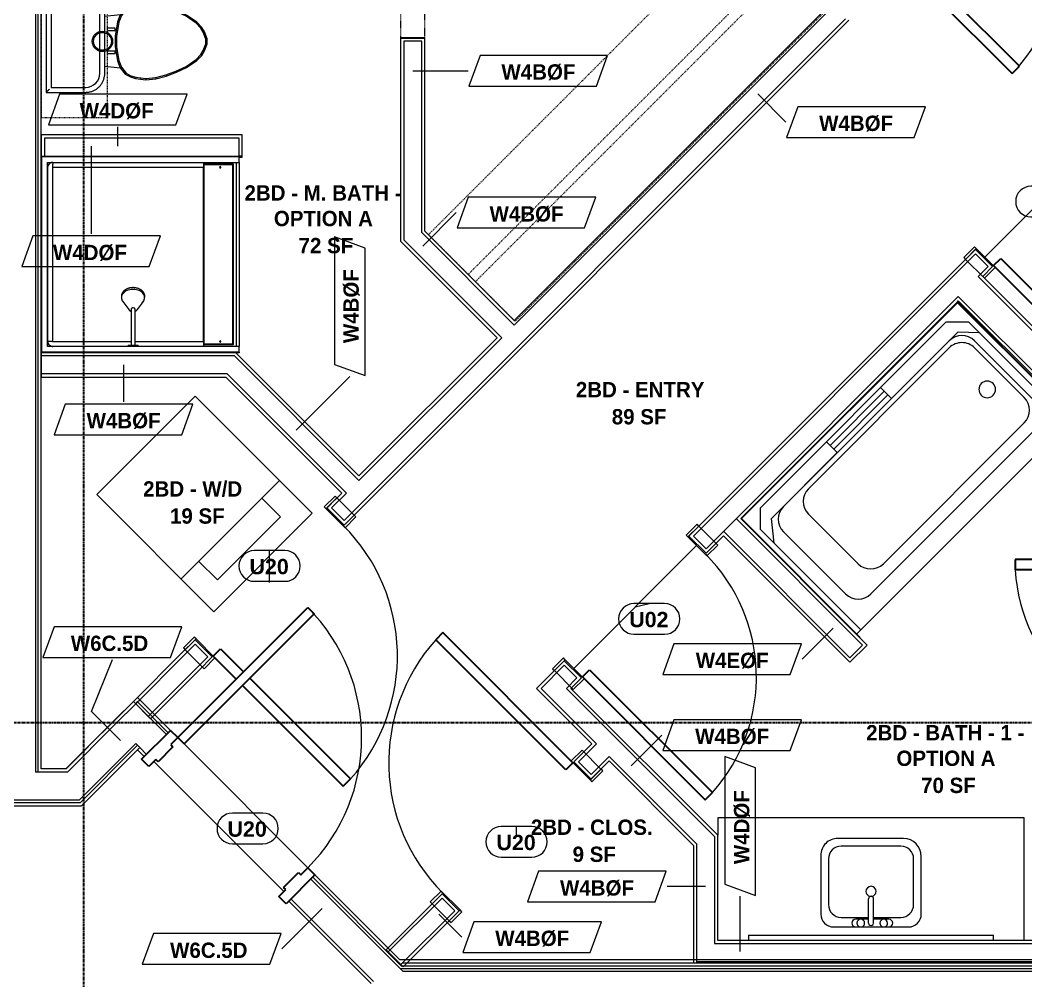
# Model space of a CAD drawing. Header units: inches. Extents: x -4058 to -1781, y 9814 to 12264.
# Drawn here: x -2512.8 to -2315.9, y 10416.7 to 10604.7 of the extents above; entities that cross this region are included whole.
import ezdxf

# ---------------------------------------------------------------- set-up
doc = ezdxf.new("R2010")
doc.units = ezdxf.units.IN
doc.header["$MEASUREMENT"] = 0
for name, pattern in [('Dash', [0.25, 0.125, -0.125]), ('Grid Line 1_2_', [0.875, 0.5, -0.125, 0.125, -0.125]), ('Overhead', [0.15625, 0.09375, -0.0625])]:
    doc.linetypes.add(name, pattern=pattern)
for name, color, linetype, lineweight in [('0-1', 7, 'Continuous', 5), ('0-3', 8, 'Continuous', 9), ('A-AREA-IDEN', 2, 'Continuous', 9), ('A-DETL-GENF-3', 92, 'Overhead', 9), ('A-DETL-MEDM', 33, 'Continuous', 30), ('A-DOOR-1', 7, 'Continuous', 9), ('A-DOOR-2', 10, 'Continuous', 30), ('A-DOOR-3', 31, 'Continuous', 9), ('A-DOOR-4', 31, 'Continuous', 30), ('A-DOOR-FRAM-2', 10, 'Continuous', 30), ('A-DOOR-IDEN', 31, 'Continuous', 9), ('A-FLOR-1', 7, 'Continuous', 9), ('A-FLOR-2', 192, 'Continuous', 9), ('A-WALL', 113, 'Continuous', 18), ('A-WALL-2', 250, 'Continuous', 18), ('A-WALL-3', 113, 'Continuous', 9), ('A-WALL-IDEN', 211, 'Continuous', 9), ('I-WALL-1', 7, 'Continuous', 9), ('I-WALL-2', 2, 'Continuous', 9), ('P-SANR-FIXT', 6, 'Continuous', 9), ('Q-CASE', 31, 'Continuous', 9), ('Q-CASE-1', 31, 'Dash', 9), ('Q-CASE-HDLN', 31, 'Dash', 9), ('S-GRID-1', 1, 'Grid Line 1_2_', 30)]:
    doc.layers.add(name, color=color, linetype=linetype, lineweight=lineweight)
doc.styles.add('Arial_B', font='arialbd.ttf', dxfattribs={"height": 3})
doc.styles.add('Century Gothic_B', font='GOTHICB.TTF', dxfattribs={"height": 3})

# ---------------------------------------------------------------- blocks, each defined once
blk = doc.blocks.new('CTR - 1st Phase - Shell_rvt-1-UNIT PLANS - 2ND FLOOR')
at = {"layer": 'A-FLOR-1'}
for p, q in [((-2486.65, 10459.59), (-2461.19, 10434.14)), ((-2461.19, 10434.14), (-2486.65, 10459.59))]:
    blk.add_line(p, q, dxfattribs=at)
blk = doc.blocks.new('HOLLOW METAL - UNIT DOOR-2191977-UNIT PLANS - 2ND FLOOR')
at = {"layer": 'A-DOOR-1'}
blk.add_arc((18, -3.875), 36, 180, 270, dxfattribs=at)
at = {"layer": 'A-DOOR-2'}
for p, q in [((16.25, -3.875), (18, -3.875)), ((16.25, -39.875), (16.25, -3.875)), ((18, -3.875), (18, -39.875)), ((18, -39.875), (16.25, -39.875))]:
    blk.add_line(p, q, dxfattribs=at)
at = {"layer": 'A-DOOR-FRAM-2'}
for p, q in [((-20, 4.125), (-18, 4.125)), ((-20, -3.875), (-20, 4.125)), ((-18, 4.125), (-18, 2.1875)), ((18, 4.125), (20, 4.125)), ((18, 2.1875), (18, 4.125)), ((20, 4.125), (20, -3.875)), ((-18, 2.1875), (-17.375, 2.1875)), ((-17.375, 2.1875), (-17.375, -1.9375)), ((17.375, 2.1875), (18, 2.1875)), ((17.375, -1.9375), (17.375, 2.1875)), ((-18, -1.9375), (-18, -3.875)), ((-17.375, -1.9375), (-18, -1.9375)), ((18, -1.9375), (17.375, -1.9375)), ((18, -3.875), (18, -1.9375)), ((-18, -3.875), (-20, -3.875)), ((20, -3.875), (18, -3.875))]:
    blk.add_line(p, q, dxfattribs=at)
blk = doc.blocks.new('CTR - 1st Phase - Common Walls_rvt-1-UNIT PLANS - 2ND FLOOR')
at = {"layer": 'A-WALL-2'}
for p, q in [((-2509.81, 10843.14), (-2509.81, 10458.16)), ((-2509.31, 10843.14), (-2509.31, 10458.16)), ((-2489.83, 10471.26), (-2489.39, 10471.7)), ((-2494.07, 10467.02), (-2490.18, 10470.91)), ((-2490.18, 10470.91), (-2489.83, 10471.26)), ((-2484.17, 10464.9), (-2490.18, 10470.91)), ((-2483.82, 10465.25), (-2489.83, 10471.26)), ((-2503.55, 10457.54), (-2494.51, 10466.58)), ((-2494.51, 10466.58), (-2494.07, 10467.02)), ((-2501.27, 10452.04), (-2490.62, 10462.69)), ((-2501.06, 10451.54), (-2490.27, 10462.33)), ((-2490.62, 10462.69), (-2490.18, 10463.13)), ((-2490.27, 10462.33), (-2489.83, 10462.78)), ((-2489.83, 10462.78), (-2490.18, 10463.13)), ((-2490.18, 10463.13), (-2489.83, 10462.78)), ((-2489.39, 10462.33), (-2489.83, 10462.78)), ((-2489.83, 10462.78), (-2489.39, 10462.33)), ((-2489.83, 10461.89), (-2489.39, 10462.33)), ((-2488.06, 10461.01), (-2489.39, 10462.33)), ((-2509.81, 10458.16), (-2509.81, 10457.54)), ((-2509.31, 10458.16), (-2509.31, 10457.54)), ((-2509.31, 10457.54), (-2509.81, 10457.54)), ((-2509.31, 10457.54), (-2509.81, 10457.54)), ((-2504.43, 10457.54), (-2509.31, 10457.54)), ((-2503.55, 10457.54), (-2504.43, 10457.54)), ((-2509.93, 10452.04), (-2644.75, 10452.04)), ((-2509.05, 10452.04), (-2509.93, 10452.04)), ((-2501.27, 10452.04), (-2509.05, 10452.04)), ((-2510.43, 10451.54), (-2644.75, 10451.54)), ((-2501.77, 10451.54), (-2510.43, 10451.54)), ((-2501.06, 10451.54), (-2501.77, 10451.54)), ((-2438.31, 10419.04), (-2455.89, 10436.61)), ((-2438.11, 10419.54), (-2455.53, 10436.97)), ((-2443.64, 10416.58), (-2459.78, 10432.72)), ((-2437.61, 10419.04), (-2438.31, 10419.04)), ((-2437.81, 10418.54), (-2438.31, 10419.04)), ((-2437.81, 10418.54), (-2438.31, 10419.04)), ((-2437.22, 10419.54), (-2438.11, 10419.54)), ((-2076.17, 10420.16), (-2437.85, 10420.16)), ((-2436.22, 10418.54), (-2437.81, 10418.54)), ((-2436.72, 10419.04), (-2437.61, 10419.04)), ((-2076.17, 10419.54), (-2437.22, 10419.54)), ((-2076.17, 10419.04), (-2436.72, 10419.04)), ((-2076.17, 10418.54), (-2436.22, 10418.54))]:
    blk.add_line(p, q, dxfattribs=at)
at = {"layer": 'I-WALL-1'}
for p, q in [((-2508.69, 10578.1), (-2508.69, 10843.14)), ((-2508.69, 10458.16), (-2508.69, 10539.6)), ((-2489.83, 10472.15), (-2494.95, 10467.02)), ((-2489.39, 10471.7), (-2489.83, 10472.15)), ((-2483.38, 10465.69), (-2489.39, 10471.7)), ((-2494.95, 10467.02), (-2503.81, 10458.16)), ((-2500.81, 10450.91), (-2489.83, 10461.89)), ((-2489.83, 10461.89), (-2488.5, 10460.57)), ((-2503.81, 10458.16), (-2508.69, 10458.16)), ((-2644.75, 10450.91), (-2511.06, 10450.91)), ((-2511.06, 10450.91), (-2501.69, 10450.91)), ((-2501.69, 10450.91), (-2500.81, 10450.91)), ((-2438.47, 10420.79), (-2455.09, 10437.41)), ((-2460.22, 10432.28), (-2444.08, 10416.14)), ((-2076.17, 10420.79), (-2438.47, 10420.79))]:
    blk.add_line(p, q, dxfattribs=at)
at = {"layer": '0-3', "rotation": 134.9999999999909}
blk.add_blockref('HOLLOW METAL - UNIT DOOR-2191977-UNIT PLANS - 2ND FLOOR', (-2471.97, 10448.81), dxfattribs=at)
blk = doc.blocks.new('CTR - 1st Phase - Structure_rvt-1-UNIT PLANS - 2ND FLOOR')
at = {"layer": 'S-GRID-1'}
for p, q in [((-2500.32, 9814.03), (-2500.32, 12247.5)), ((-1781.27, 10467.19), (-4041.78, 10467.19))]:
    blk.add_line(p, q, dxfattribs=at)
blk = doc.blocks.new('SWING - SINGLE - FLUSH - SWING - FLUSH - 2-10 x 6-8 - PRIVACY-4346067-UNIT PLANS - 2ND FLOOR')
at = {"layer": 'A-DOOR-3'}
for p, q in [((-17, 2.87), (-20, 2.87)), ((-20, 2.87), (-20, -2.38)), ((-17, -2.38), (-17, 2.87)), ((20, 2.87), (17, 2.87)), ((17, 2.87), (17, -2.38)), ((20, -2.38), (20, 2.87)), ((-20, -2.38), (-17, -2.38)), ((-17, -2.38), (-20, -2.38)), ((-20, -2.38), (-20, -2.88)), ((-20, -2.88), (-17, -2.88)), ((-17, -2.88), (-17, -2.38)), ((17, -2.38), (20, -2.38)), ((20, -2.38), (17, -2.38)), ((17, -2.38), (17, -2.88)), ((17, -2.88), (20, -2.88)), ((20, -2.88), (20, -2.38))]:
    blk.add_line(p, q, dxfattribs=at)
blk.add_arc((17, 2.37), 34.07, 93.3657, 180, dxfattribs=at)
at = {"layer": 'A-DOOR-4'}
for p, q in [((15, 2.37), (15, 36.38)), ((17, 36.38), (15, 36.38)), ((17, 2.37), (17, 36.38)), ((17, 2.37), (15, 2.37))]:
    blk.add_line(p, q, dxfattribs=at)
blk = doc.blocks.new('SWING - SINGLE - FLUSH - SWING - FLUSH - 2-10 x 6-8 - PRIVACY-4346066-UNIT PLANS - 2ND FLOOR')
at = {"layer": 'A-DOOR-3'}
for p, q in [((-17, 2.87), (-20, 2.87)), ((-20, 2.87), (-20, -2.38)), ((-17, -2.38), (-17, 2.87)), ((20, 2.87), (17, 2.87)), ((17, 2.87), (17, -2.38)), ((20, -2.38), (20, 2.87)), ((-20, -2.38), (-17, -2.38)), ((-17, -2.38), (-20, -2.38)), ((-20, -2.38), (-20, -2.88)), ((-20, -2.88), (-17, -2.88)), ((-17, -2.88), (-17, -2.38)), ((17, -2.38), (20, -2.38)), ((20, -2.38), (17, -2.38)), ((17, -2.38), (17, -2.88)), ((17, -2.88), (20, -2.88)), ((20, -2.88), (20, -2.38))]:
    blk.add_line(p, q, dxfattribs=at)
blk.add_arc((17, 2.37), 34.07, 93.3657, 180, dxfattribs=at)
at = {"layer": 'A-DOOR-4'}
for p, q in [((15, 2.37), (15, 36.38)), ((17, 36.38), (15, 36.38)), ((17, 2.37), (17, 36.38)), ((17, 2.37), (15, 2.37))]:
    blk.add_line(p, q, dxfattribs=at)
blk = doc.blocks.new('M_Sink Vanity-Square - 500 x 440mm-1352614-UNIT PLANS - 2ND FLOOR')
at = {"layer": 'P-SANR-FIXT'}
for p, q in [((7.96, 7.09), (-6.72, 7.09)), ((3.62, 7.09), (-2.88, 7.09)), ((0.12, 6.33), (0.12, 1.59)), ((1.12, 6.33), (1.12, 1.59)), ((-9.22, 4.59), (-9.22, -6.73)), ((0.12, 5.22), (-5.22, 5.22)), ((-2.88, 5.59), (0.12, 5.59)), ((1.12, 5.59), (3.62, 5.59)), ((6.46, 5.22), (1.12, 5.22)), ((10.46, -6.91), (10.46, 4.59)), ((-7.72, 2.72), (-7.72, -6.23)), ((8.96, -6.23), (8.96, 2.72)), ((-5.22, -8.73), (6.46, -8.73)), ((-5.72, -10.23), (7.14, -10.23))]:
    blk.add_line(p, q, dxfattribs=at)
for centre, radius, start, end in [((-6.72, 4.59), 2.5, 90, 180), ((-2.88, 6.34), 0.75, 90, 270), ((-1.88, 6.34), 0.75, 360, 180), ((-1.88, 6.34), 0.75, 180, 0), ((0.62, 6.33), 0.5, 360, 180), ((2.62, 6.34), 0.75, 360, 180), ((2.62, 6.34), 0.75, 180, 360), ((3.62, 6.34), 0.75, 270, 90), ((7.96, 4.59), 2.5, 360, 90), ((-5.22, 2.72), 2.5, 90, 180), ((6.46, 2.72), 2.5, 0, 90), ((0.62, 0.13), 1, 360, 180), ((0.62, 0.13), 1, 180, 0), ((0.62, 1.59), 0.5, 180, 0), ((-5.72, -6.73), 3.5, 180, 270), ((-5.22, -6.23), 2.5, 180, 270), ((6.46, -6.23), 2.5, 270, 0), ((7.14, -6.91), 3.32, 270, 0)]:
    blk.add_arc(centre, radius, start, end, dxfattribs=at)
blk = doc.blocks.new('Bath Vanity - Bath Vanity 60_-2708009-UNIT PLANS - 2ND FLOOR')
at = {"layer": 'Q-CASE'}
for p, q in [((-29.26, 0), (-29.26, -24)), ((30.74, -24), (30.74, -20.56)), ((-29.26, -24), (30.74, -24))]:
    blk.add_line(p, q, dxfattribs=at)
blk = doc.blocks.new('BATHROOM MIRROR - BATHROOM MIRROR 48_-3123886-UNIT PLANS - 2ND FLOOR')
at = {"layer": 'Q-CASE'}
for p, q in [((-23.26, -23), (24.74, -23)), ((-23.26, -23), (-23.26, -24)), ((24.74, -24), (24.74, -23)), ((24.74, -24), (-23.26, -24))]:
    blk.add_line(p, q, dxfattribs=at)
blk = doc.blocks.new('CTS6032CP - CTS6032CP-3806613-UNIT PLANS - 2ND FLOOR')
at = {"layer": 'P-SANR-FIXT'}
for p, q in [((0, -33), (0, 0)), ((0, 0), (60, 0)), ((0.12, -33), (0.12, -0.13)), ((0.12, -0.13), (59.88, -0.13)), ((1.25, -4.25), (4.25, -1.25)), ((4.25, -1.25), (55.69, -1.25)), ((22.5, -4.25), (22.5, -1.25)), ((37.5, -1.25), (37.5, -4.25)), ((55.69, -1.25), (58.75, -4.31)), ((59.88, -0.13), (59.88, -33)), ((60, 0), (60, -33)), ((37.5, -2.25), (22.5, -2.25)), ((22.5, -3.25), (37.5, -3.25)), ((1.25, -32), (1.25, -4.25)), ((1.25, -8.02), (4.31, -4.25)), ((4.31, -4.25), (22.5, -4.25)), ((7.6, -4.27), (53.48, -4.27)), ((52.5, -5.25), (13.5, -5.25)), ((37.5, -4.25), (55.94, -4.25)), ((55.94, -4.25), (58.75, -7.23)), ((58.75, -4.31), (58.75, -32)), ((4.1, -24.96), (4.1, -7.77)), ((56.98, -7.77), (56.98, -24.96)), ((10, -8.75), (10, -22.5)), ((56, -22.5), (56, -8.75)), ((13.5, -26), (52.5, -26)), ((53.48, -28.46), (7.6, -28.46)), ((0, -33), (0.12, -33)), ((1.25, -32), (0.12, -32)), ((1.25, -32), (58.75, -32)), ((59.88, -32), (58.75, -32)), ((59.88, -33), (60, -33))]:
    blk.add_line(p, q, dxfattribs=at)
for centre, radius, start, end in [((7.6, -7.77), 3.5, 90, 180), ((13.5, -8.75), 3.5, 90, 180), ((52.5, -8.75), 3.5, 360, 90), ((53.48, -7.77), 3.5, 0, 90), ((52, -16.25), 1.62, 0, 180), ((52, -16.25), 1.63, 180, 360), ((13.5, -22.5), 3.5, 180, 270), ((52.5, -22.5), 3.5, 270, 0), ((7.6, -24.96), 3.5, 180, 270), ((53.48, -24.96), 3.5, 270, 0)]:
    blk.add_arc(centre, radius, start, end, dxfattribs=at)
blk = doc.blocks.new('SWING - SINGLE - FLUSH - SWING - FLUSH - 3-0 x 6-8 - PASSAGE-4346074-UNIT PLANS - 2ND FLOOR')
at = {"layer": 'A-DOOR-3'}
for p, q in [((-18, 2.87), (-21, 2.87)), ((-21, 2.87), (-21, -2.38)), ((-18, -2.38), (-18, 2.87)), ((21, 2.87), (18, 2.87)), ((18, 2.87), (18, -2.38)), ((21, -2.38), (21, 2.87)), ((-21, -2.38), (-18, -2.38)), ((-18, -2.38), (-21, -2.38)), ((-21, -2.38), (-21, -2.88)), ((-21, -2.88), (-18, -2.88)), ((-18, -2.88), (-18, -2.38)), ((18, -2.38), (21, -2.38)), ((21, -2.38), (18, -2.38)), ((18, -2.38), (18, -2.88)), ((18, -2.88), (21, -2.88)), ((21, -2.88), (21, -2.38))]:
    blk.add_line(p, q, dxfattribs=at)
blk.add_arc((18, 2.37), 36.07, 93.1789, 180, dxfattribs=at)
at = {"layer": 'A-DOOR-4'}
for p, q in [((16, 2.37), (16, 38.39)), ((18, 38.39), (16, 38.39)), ((18, 2.37), (18, 38.39)), ((18, 2.37), (16, 2.37))]:
    blk.add_line(p, q, dxfattribs=at)
blk = doc.blocks.new('SWING - DOUBLE - FLUSH - SWING - DOUBLE - 5-0 x 6-8 - DUMMY-3948979-UNIT PLANS - 2ND FLOOR')
at = {"layer": 'A-DOOR-3'}
for p, q in [((-33, 2.375), (-33, 3.375)), ((-33, 3.375), (-30, 3.375)), ((-30, 2.375), (-33, 2.375)), ((-30, 3.375), (-30, 2.375)), ((30, 2.375), (30, 3.375)), ((30, 3.375), (33, 3.375)), ((33, 2.375), (30, 2.375)), ((33, 3.375), (33, 2.375)), ((-33, -2.375), (-30, -2.375)), ((-33, -3.375), (-33, -2.375)), ((-30, -3.375), (-33, -3.375)), ((-30, -2.375), (-30, -3.375)), ((30, -2.375), (33, -2.375)), ((30, -3.375), (30, -2.375)), ((33, -3.375), (30, -3.375)), ((33, -2.375), (33, -3.375))]:
    blk.add_line(p, q, dxfattribs=at)
for centre, start, end in [((-30, -2.375), 270, 0), ((30, -2.375), 180, 270)]:
    blk.add_arc(centre, 30, start, end, dxfattribs=at)
at = {"layer": 'A-DOOR-4'}
for p, q in [((-28, -2.375), (-30, -2.375)), ((-30, -3.375), (-30, -32.375)), ((-28, -32.375), (-28, -2.375)), ((28, -2.375), (30, -2.375)), ((28, -32.375), (28, -2.375)), ((30, -3.375), (30, -32.375)), ((-30, -32.375), (-28, -32.375)), ((30, -32.375), (28, -32.375))]:
    blk.add_line(p, q, dxfattribs=at)
blk = doc.blocks.new('Door-Opening - CLEAR OPENING - 34_ x 80_-3928388-UNIT PLANS - 2ND FLOOR')
at = {"layer": 'A-DETL-GENF-3'}
for p, q in [((16.68, 2.37), (-17.32, 2.37)), ((-17.32, -2.38), (16.68, -2.38))]:
    blk.add_line(p, q, dxfattribs=at)
at = {"layer": 'A-DETL-MEDM'}
for p, q in [((-17.32, 2.37), (-17.32, -2.38)), ((16.68, -2.38), (16.68, 2.37))]:
    blk.add_line(p, q, dxfattribs=at)
blk = doc.blocks.new('OD_CW_Closet - OD_CW_Closet-3810279-UNIT PLANS - 2ND FLOOR')
at = {"layer": 'Q-CASE-HDLN'}
for p, q in [((0.74, -24), (0.74, 0)), ((0.74, 0), (87.24, 0)), ((87.24, 0), (87.24, -24)), ((0.74, -11), (87.24, -11)), ((0.74, -13), (87.24, -13)), ((87.24, -24), (0.74, -24))]:
    blk.add_line(p, q, dxfattribs=at)
blk = doc.blocks.new('SWING - SINGLE - FLUSH - SWING - FLUSH - 3-0 x 6-8 - PASSAGE-4346076-UNIT PLANS - 2ND FLOOR')
at = {"layer": 'A-DOOR-3'}
for p, q in [((-18, 2.87), (-21, 2.87)), ((-21, 2.87), (-21, -2.38)), ((-18, -2.38), (-18, 2.87)), ((21, 2.87), (18, 2.87)), ((18, 2.87), (18, -2.38)), ((21, -2.38), (21, 2.87)), ((-21, -2.38), (-18, -2.38)), ((-18, -2.38), (-21, -2.38)), ((-21, -2.38), (-21, -2.88)), ((-21, -2.88), (-18, -2.88)), ((-18, -2.88), (-18, -2.38)), ((18, -2.38), (21, -2.38)), ((21, -2.38), (18, -2.38)), ((18, -2.38), (18, -2.88)), ((18, -2.88), (21, -2.88)), ((21, -2.88), (21, -2.38))]:
    blk.add_line(p, q, dxfattribs=at)
blk.add_arc((18, 2.37), 36.07, 93.1789, 180, dxfattribs=at)
at = {"layer": 'A-DOOR-4'}
for p, q in [((16, 10.5), (16, 38.39)), ((18, 38.39), (16, 38.39)), ((18, 10.5), (18, 38.39)), ((16, 2.37), (16, 8.75)), ((18, 2.37), (18, 8.75)), ((18, 2.37), (16, 2.37))]:
    blk.add_line(p, q, dxfattribs=at)
blk = doc.blocks.new('Toilet-Domestic-3D - Toilet-Domestic-3D-V22-UNIT PLANS - 2ND FLOOR')
at = {"layer": 'P-SANR-FIXT'}
for p, q in [((-0.5, 12), (-1.87, 11.5)), ((-0.46, 11.75), (-0.5, 12)), ((0.5, 12), (-0.5, 12)), ((0.46, 11.75), (0.5, 12)), ((1.87, 11.5), (0.5, 12)), ((-3.74, 10), (-5.13, 8)), ((-2.74, 11), (-3.74, 10)), ((-3.55, 9.84), (-3.74, 10)), ((-2.59, 10.8), (-3.55, 9.84)), ((-1.87, 11.5), (-2.74, 11)), ((-2.59, 10.8), (-2.74, 11)), ((-1.77, 11.27), (-2.59, 10.8)), ((-1.77, 11.27), (-1.87, 11.5)), ((-0.46, 11.75), (-1.77, 11.27)), ((0.46, 11.75), (-0.46, 11.75)), ((1.77, 11.27), (0.46, 11.75)), ((1.77, 11.27), (1.87, 11.5)), ((2.59, 10.8), (1.77, 11.27)), ((2.74, 11), (1.87, 11.5)), ((2.59, 10.8), (2.74, 11)), ((3.55, 9.84), (2.59, 10.8)), ((3.74, 10), (2.74, 11)), ((3.55, 9.84), (3.74, 10)), ((5.13, 8), (3.74, 10)), ((-5.13, 8), (-6.06, 6)), ((-4.91, 7.88), (-5.13, 8)), ((-3.55, 9.84), (-4.91, 7.88)), ((4.91, 7.88), (3.55, 9.84)), ((4.91, 7.88), (5.13, 8)), ((6.06, 6), (5.13, 8)), ((-6.06, 6), (-6.79, 4)), ((-5.83, 5.9), (-6.06, 6)), ((-4.91, 7.88), (-5.83, 5.9)), ((5.83, 5.9), (4.91, 7.88)), ((5.83, 5.9), (6.06, 6)), ((6.79, 4), (6.06, 6)), ((-6.79, 4), (-7.33, 1.99)), ((-6.55, 3.92), (-6.79, 4)), ((-5.83, 5.9), (-6.55, 3.92)), ((6.55, 3.92), (5.83, 5.9)), ((6.55, 3.92), (6.79, 4)), ((7.33, 1.99), (6.79, 4)), ((-7.33, 1.99), (-7.5, 0)), ((-7.08, 1.95), (-7.33, 1.99)), ((-6.55, 3.92), (-7.08, 1.95)), ((7.08, 1.95), (6.55, 3.92)), ((7.08, 1.95), (7.33, 1.99)), ((7.5, 0), (7.33, 1.99)), ((-7.08, 1.95), (-7.25, 0)), ((7.25, 0), (7.08, 1.95)), ((-7.25, 0), (-7.5, 0)), ((-7.5, 0), (-7.41, -1)), ((-7.16, -0.96), (-7.41, -1)), ((-7.41, -1), (-7.24, -2)), ((-7.25, 0), (-7.16, -0.96)), ((-6.99, -1.95), (-7.24, -2)), ((-7.16, -0.96), (-6.99, -1.95)), ((-6.99, -1.95), (-6.73, -2.9)), ((6.73, -2.9), (6.99, -1.95)), ((6.99, -1.95), (7.16, -0.96)), ((6.99, -1.95), (7.24, -2)), ((7.16, -0.96), (7.25, 0)), ((7.16, -0.96), (7.41, -1)), ((7.24, -2), (7.41, -1)), ((7.25, 0), (7.5, 0)), ((7.41, -1), (7.5, 0)), ((-7.24, -2), (-6.97, -3)), ((-6.73, -2.9), (-6.97, -3)), ((-6.97, -3), (-6.4, -4)), ((-6.73, -2.9), (-6.21, -3.84)), ((-6.4, -4), (-6.21, -3.84)), ((-6.21, -3.84), (-5.08, -4.78)), ((5.08, -4.78), (6.21, -3.84)), ((6.21, -3.84), (6.73, -2.9)), ((6.21, -3.84), (6.4, -4)), ((6.4, -4), (6.97, -3)), ((6.73, -2.9), (6.97, -3)), ((6.97, -3), (7.24, -2)), ((-6.4, -4), (-5.21, -5)), ((-5.08, -4.78), (-5.21, -5)), ((-5.21, -5), (-4.86, -8.02)), ((-5.21, -5), (-3.84, -5.5)), ((-5.08, -4.78), (-3.77, -5.26)), ((-3.77, -5.26), (-3.84, -5.5)), ((-3.84, -5.5), (-1, -6)), ((-3.77, -5.26), (-0.98, -5.75)), ((-0.98, -5.75), (-1, -6)), ((-0.98, -5.75), (0.98, -5.75)), ((0.98, -5.75), (3.77, -5.26)), ((0.98, -5.75), (1, -6)), ((1, -6), (3.84, -5.5)), ((3.77, -5.26), (5.08, -4.78)), ((3.77, -5.26), (3.84, -5.5)), ((3.84, -5.5), (5.21, -5)), ((4.86, -8.02), (5.21, -5)), ((5.08, -4.78), (5.21, -5)), ((5.21, -5), (6.4, -4)), ((-1, -6), (1, -6)), ((6.25, -8.02), (-6.25, -8.02)), ((6.25, -9), (-6.25, -9)), ((6.25, -9), (-6.25, -9)), ((-9.98, -11.75), (-9.98, -19.48)), ((-9, -11.75), (-9, -18.5)), ((-9, -11.75), (-9, -18.5)), ((9, -18.5), (9, -11.75)), ((9, -18.5), (9, -11.75)), ((9.98, -19.48), (9.98, -11.75)), ((-9.98, -19.48), (-9.86, -19.36)), ((-9.98, -19.48), (9.98, -19.48)), ((-9, -18.5), (9, -18.5)), ((-9, -18.5), (9, -18.5)), ((9.86, -19.36), (9.98, -19.48))]:
    blk.add_line(p, q, dxfattribs=at)
at = {"layer": 'P-SANR-FIXT', "flags": 128}
for points in [[(-6.25, -8.02), (-6.4, -8.03), (-6.55, -8.03), (-6.7, -8.05), (-6.84, -8.07), (-6.99, -8.1), (-7.14, -8.13), (-7.28, -8.17), (-7.42, -8.21), (-7.56, -8.26), (-7.7, -8.32), (-7.84, -8.38), (-7.97, -8.44), (-8.1, -8.52), (-8.23, -8.59), (-8.35, -8.67), (-8.48, -8.76), (-8.59, -8.85), (-8.71, -8.95), (-8.82, -9.05), (-8.92, -9.15), (-9.03, -9.26), (-9.12, -9.38), (-9.22, -9.49), (-9.3, -9.61), (-9.39, -9.74), (-9.46, -9.86), (-9.54, -9.99), (-9.6, -10.13), (-9.67, -10.26), (-9.72, -10.4), (-9.78, -10.54), (-9.82, -10.68), (-9.86, -10.83), (-9.89, -10.97), (-9.92, -11.12), (-9.95, -11.26), (-9.96, -11.41), (-9.97, -11.56), (-9.98, -11.71), (-9.98, -11.75)], [(9.98, -11.75), (9.97, -11.6), (9.97, -11.45), (9.95, -11.3), (9.93, -11.16), (9.9, -11.01), (9.87, -10.86), (9.83, -10.72), (9.79, -10.58), (9.74, -10.44), (9.68, -10.3), (9.62, -10.16), (9.56, -10.03), (9.48, -9.9), (9.41, -9.77), (9.33, -9.65), (9.24, -9.52), (9.15, -9.41), (9.05, -9.29), (8.95, -9.18), (8.85, -9.08), (8.74, -8.97), (8.62, -8.88), (8.51, -8.78), (8.39, -8.7), (8.26, -8.61), (8.14, -8.54), (8.01, -8.46), (7.87, -8.4), (7.74, -8.33), (7.6, -8.28), (7.46, -8.22), (7.32, -8.18), (7.17, -8.14), (7.03, -8.11), (6.88, -8.08), (6.74, -8.05), (6.59, -8.04), (6.44, -8.03), (6.29, -8.02), (6.25, -8.02)]]:
    blk.add_lwpolyline(points, dxfattribs=at)
at = {"layer": 'P-SANR-FIXT'}
for radius in [2, 1.75]:
    blk.add_circle((0, -8.48), radius, dxfattribs=at)
for centre, start, end in [((-6.25, -11.75), 90, 180), ((-6.25, -11.75), 90, 180), ((6.25, -11.75), 0, 90), ((6.25, -11.75), 360, 90)]:
    blk.add_arc(centre, 2.75, start, end, dxfattribs=at)
for points in [[(-9.98, -19.48), (-9.98, -19.48), (-9.98, -19.48), (-9.98, -19.48)], [(9.98, -19.48), (9.98, -19.48), (9.98, -19.48), (9.98, -19.48)]]:
    blk.add_open_spline(points, degree=3, dxfattribs=at)
for points, knots in [([(-9.86, -19.36), (-9.86, -19.36), (-9.85, -19.35), (-9.82, -19.32), (-9.8, -19.3), (-9.78, -19.28), (-9.75, -19.25), (-9.71, -19.21), (-9.66, -19.16), (-9.6, -19.1), (-9.55, -19.05), (-9.47, -18.97), (-9.41, -18.91), (-9.37, -18.87)], [0, 0, 0, 0, 0.166667, 0.25, 0.291667, 0.333333, 0.416667, 0.5, 0.583333, 0.666667, 0.75, 0.833333, 1, 1, 1, 1]), ([(9.37, -18.87), (9.41, -18.91), (9.47, -18.97), (9.55, -19.05), (9.6, -19.1), (9.66, -19.16), (9.71, -19.21), (9.75, -19.25), (9.78, -19.28), (9.8, -19.3), (9.82, -19.32), (9.85, -19.35), (9.86, -19.36), (9.86, -19.36)], [-1, -1, -1, -1, -0.833333, -0.75, -0.666667, -0.583333, -0.5, -0.416667, -0.333333, -0.291667, -0.25, -0.166667, 0, 0, 0, 0])]:
    blk.add_open_spline(points, degree=3, knots=knots, dxfattribs=at)
blk = doc.blocks.new('300 Series Wall Hung Cabinet_326 - 30_-2909952-UNIT PLANS - 2ND FLOOR')
at = {"layer": 'Q-CASE'}
for p, q in [((-2.5, -13.19), (-2.01, -13.19)), ((-2.5, -13.19), (-2.5, -14.69)), ((-2.01, -14.69), (-2.01, -13.19)), ((2, -13.19), (2.49, -13.19)), ((2, -13.19), (2, -14.69)), ((2.49, -14.69), (2.49, -13.19)), ((-2.5, -14.69), (-2.01, -14.69)), ((2, -14.69), (2.49, -14.69))]:
    blk.add_line(p, q, dxfattribs=at)
at = {"layer": 'Q-CASE-1'}
for p, q in [((15, -0.19), (-15, -0.19)), ((-15, -0.19), (-15, -13.19)), ((15, -13.19), (15, -0.19)), ((-15, -13.19), (15, -13.19))]:
    blk.add_line(p, q, dxfattribs=at)
blk = doc.blocks.new('Stacked Washer and Dryer - 26_x25_ - Private-3627842-UNIT PLANS - 2ND FLOOR')
at = {"layer": 'P-SANR-FIXT'}
for p, q in [((0, 13.625), (32.4375, 13.625)), ((0, 13.625), (0, -13.625)), ((23.34375, -13.625), (23.34375, 13.625)), ((32.4375, 13.625), (32.4375, -13.625)), ((28.53125, 8.75), (23.34375, 8.75)), ((28.53125, -8.75), (28.53125, 8.75)), ((23.34375, -8.75), (28.53125, -8.75)), ((32.4375, -13.625), (0, -13.625))]:
    blk.add_line(p, q, dxfattribs=at)
blk = doc.blocks.new('The Shower - The Shower-4199730-UNIT PLANS - 2ND FLOOR')
at = {"layer": 'P-SANR-FIXT'}
for p, q in [((0, 39.25), (0.12, 39.25)), ((0, 0.5), (0, 39.25)), ((1.25, 39.25), (0.12, 39.25)), ((0.12, 0.62), (0.12, 39.25)), ((1.25, 39.25), (37.25, 39.25)), ((1.25, 38.75), (1.25, 39.25)), ((1.25, 1.75), (1.25, 39.25)), ((37.25, 38.75), (1.25, 38.75)), ((1.62, 38.13), (1.62, 32.27)), ((36.88, 38.13), (1.62, 38.13)), ((36.75, 38), (1.75, 38)), ((1.75, 38), (1.75, 32.38)), ((36.75, 32.38), (36.75, 38)), ((36.88, 32.27), (36.88, 38.13)), ((37.25, 39.25), (37.25, 38.75)), ((38.38, 39.25), (37.25, 39.25)), ((37.25, 39.25), (37.25, 19.48)), ((38.38, 39.25), (38.5, 39.25)), ((38.38, 39.25), (38.38, 0.62)), ((38.5, 39.25), (38.5, 0.5)), ((1.75, 32.38), (36.75, 32.38)), ((2.2, 2.75), (2.2, 32.27)), ((36.3, 32.27), (2.2, 32.27)), ((36.3, 18.89), (36.3, 32.27)), ((36.3, 2.75), (36.3, 18.11)), ((37.25, 17.52), (37.25, 1.75)), ((1.28, 2.51), (1.3, 2.43)), ((1.37, 2.28), (1.38, 2.26)), ((1.4, 2.23), (1.42, 2.2)), ((1.51, 2.08), (1.58, 2.01)), ((2.25, 2.7), (36.25, 2.7)), ((36.92, 2.01), (36.99, 2.08)), ((37.08, 2.2), (37.1, 2.23)), ((37.12, 2.26), (37.13, 2.28)), ((37.2, 2.43), (37.22, 2.51)), ((38.5, 0.5), (0, 0.5)), ((38.38, 0.62), (0.12, 0.62)), ((37.25, 1.75), (1.25, 1.75)), ((1.7, 1.92), (1.73, 1.9)), ((1.93, 1.8), (2.01, 1.78)), ((2.25, 1.77), (36.25, 1.77)), ((36.25, 1.75), (36.25, 1.77)), ((36.49, 1.78), (36.57, 1.8)), ((36.77, 1.9), (36.8, 1.92))]:
    blk.add_line(p, q, dxfattribs=at)
for centre, radius, start, end in [((2.2, 35.56), 0.125, 0, 180), ((2.2, 35.56), 0.125, 180, 0), ((36.3, 35.56), 0.125, 0, 180), ((36.3, 35.56), 0.125, 180, 0), ((2.25, 2.75), 1, 180, 270), ((36.25, 2.75), 1, 270, 0)]:
    blk.add_arc(centre, radius, start, end, dxfattribs=at)
for centre, major_axis, start_param, end_param in [((2.2, 32.28), (-0.95, 0), 0, 1.570796), ((36.3, 32.28), (0.95, 0), 4.712389, 6.283185)]:
    blk.add_ellipse(centre, major_axis=major_axis, ratio=0.019505, start_param=start_param, end_param=end_param, dxfattribs=at)
for points, knots in [([(1.25, 2.77), (1.25, 2.77), (1.27, 2.76), (1.4, 2.76), (1.64, 2.75), (1.95, 2.75), (2.12, 2.75), (2.2, 2.75)], [-1, -1, -1, -1, -0.833333, -0.666667, -0.333333, -0.166667, 0, 0, 0, 0]), ([(1.25, 2.77), (1.25, 2.7), (1.26, 2.57), (1.34, 2.32), (1.53, 2.04), (1.8, 1.86), (2.06, 1.78), (2.19, 1.77), (2.25, 1.77)], [-1, -1, -1, -1, -0.874768, -0.749536, -0.499072, -0.248608, -0.123376, 0.001856, 0.001856, 0.001856, 0.001856]), ([(1.59, 2), (1.55, 2.04), (1.47, 2.12), (1.41, 2.21), (1.38, 2.25)], [0.4597287, 0.4597287, 0.4597287, 0.4597287, 0.5714286, 0.666048, 0.666048, 0.666048, 0.666048]), ([(2.2, 2.75), (2.2, 2.74), (2.2, 2.74), (2.2, 2.73), (2.21, 2.72), (2.21, 2.72), (2.22, 2.71), (2.23, 2.71), (2.24, 2.7), (2.24, 2.7), (2.25, 2.7), (2.25, 2.7)], [-1, -1, -1, -1, -0.833333, -0.75, -0.666667, -0.583333, -0.416667, -0.291667, -0.208333, -0.083333, 0, 0, 0, 0]), ([(36.25, 1.77), (36.32, 1.77), (36.45, 1.78), (36.7, 1.86), (36.98, 2.04), (37.16, 2.32), (37.24, 2.57), (37.25, 2.7), (37.25, 2.77)], [-1, -1, -1, -1, -0.874768, -0.749536, -0.499072, -0.248608, -0.123376, 0.001856, 0.001856, 0.001856, 0.001856]), ([(36.25, 2.7), (36.26, 2.7), (36.26, 2.7), (36.27, 2.7), (36.28, 2.71), (36.28, 2.71), (36.29, 2.72), (36.29, 2.73), (36.3, 2.74), (36.3, 2.74), (36.3, 2.75), (36.3, 2.75)], [-1, -1, -1, -1, -0.833333, -0.75, -0.666667, -0.583333, -0.416667, -0.291667, -0.208333, -0.083333, 0, 0, 0, 0]), ([(36.25, 1.8), (36.25, 1.82), (36.25, 1.91), (36.25, 2.14), (36.25, 2.45), (36.25, 2.62), (36.25, 2.7)], [-0.8333333, -0.8333333, -0.8333333, -0.8333333, -0.6666667, -0.3333333, -0.1666667, 0, 0, 0, 0]), ([(37.01, 2.11), (36.97, 2.05), (36.89, 1.97), (36.79, 1.91), (36.75, 1.88)], [0.4462442, 0.4462442, 0.4462442, 0.4462442, 0.5714286, 0.666048, 0.666048, 0.666048, 0.666048]), ([(37.19, 2.42), (37.18, 2.38), (37.16, 2.33), (37.13, 2.27), (37.12, 2.25)], [0.2167295, 0.2167295, 0.2167295, 0.2167295, 0.2857143, 0.332096, 0.332096, 0.332096, 0.332096]), ([(2.25, 1.75), (2.17, 1.75), (2.03, 1.77), (1.86, 1.82), (1.77, 1.87), (1.75, 1.88)], [0, 0, 0, 0, 0.1428571, 0.2857143, 0.332096, 0.332096, 0.332096, 0.332096]), ([(36.75, 1.88), (36.7, 1.85), (36.59, 1.8), (36.42, 1.76), (36.31, 1.75), (36.25, 1.75)], [0.6665409, 0.6665409, 0.6665409, 0.6665409, 0.7857143, 0.8928571, 1, 1, 1, 1])]:
    blk.add_open_spline(points, degree=3, knots=knots, dxfattribs=at)
for points in [[(1.25, 2.71), (1.25, 2.72), (1.25, 2.74), (1.25, 2.75)], [(1.38, 2.25), (1.37, 2.27), (1.36, 2.3), (1.35, 2.32)], [(37.12, 2.25), (37.09, 2.21), (37.07, 2.18), (37.05, 2.15)], [(37.25, 2.75), (37.25, 2.72), (37.25, 2.7), (37.25, 2.67)], [(1.75, 1.88), (1.71, 1.91), (1.67, 1.94), (1.63, 1.97)]]:
    blk.add_open_spline(points, degree=3, dxfattribs=at)
blk = doc.blocks.new('Shower Head - Shower Head-3265626-UNIT PLANS - 2ND FLOOR')
at = {"layer": 'P-SANR-FIXT'}
for p, q in [((-0.98, 0), (-0.98, -0.26)), ((-0.98, 0), (0.98, 0)), ((0.98, -0.26), (-0.98, -0.26)), ((-0.39, -0.26), (-0.39, -1)), ((0.39, -1), (0.39, -0.26)), ((0.98, -0.26), (0.98, 0)), ((-0.84, -7.19), (-2.02, -8.78)), ((-0.39, -6.01), (-0.39, -7.27)), ((0.39, -7.27), (0.39, -6.01)), ((2.02, -8.78), (0.84, -7.19)), ((-2.28, -9.54), (-2.28, -9.81)), ((2.28, -9.81), (2.28, -9.54))]:
    blk.add_line(p, q, dxfattribs=at)
at = {"layer": 'P-SANR-FIXT', "flags": 128}
for points in [[(-0.39, -1), (-0.39, -1.29), (-0.39, -1.57), (-0.39, -1.85), (-0.39, -2.13), (-0.39, -2.41), (-0.39, -2.69), (-0.39, -2.96), (-0.39, -3.23), (-0.39, -3.5), (-0.39, -3.76), (-0.39, -4.02), (-0.39, -4.27), (-0.39, -4.52), (-0.39, -4.77), (-0.39, -5), (-0.39, -5.23), (-0.39, -5.46), (-0.39, -5.67), (-0.39, -5.88), (-0.39, -6.01)], [(0.39, -6.01), (0.39, -5.81), (0.39, -5.6), (0.39, -5.38), (0.39, -5.15), (0.39, -4.92), (0.39, -4.68), (0.39, -4.43), (0.39, -4.18), (0.39, -3.93), (0.39, -3.67), (0.39, -3.4), (0.39, -3.13), (0.39, -2.86), (0.39, -2.59), (0.39, -2.31), (0.39, -2.03), (0.39, -1.75), (0.39, -1.46), (0.39, -1.18), (0.39, -1)], [(-0.39, -6.87), (-0.43, -6.88), (-0.46, -6.9), (-0.49, -6.91), (-0.52, -6.93), (-0.55, -6.94), (-0.58, -6.96), (-0.61, -6.98), (-0.64, -7), (-0.67, -7.03), (-0.7, -7.05), (-0.73, -7.07), (-0.76, -7.1), (-0.78, -7.13), (-0.81, -7.16), (-0.83, -7.19), (-0.84, -7.19)], [(0.84, -7.19), (0.81, -7.16), (0.79, -7.13), (0.76, -7.1), (0.73, -7.08), (0.7, -7.05), (0.68, -7.03), (0.65, -7.01), (0.62, -6.98), (0.59, -6.97), (0.56, -6.95), (0.53, -6.93), (0.49, -6.91), (0.46, -6.9), (0.43, -6.89), (0.4, -6.87)], [(-2.28, -9.81), (-2.28, -9.88), (-2.28, -9.95), (-2.27, -10.02), (-2.25, -10.09), (-2.24, -10.16), (-2.21, -10.23), (-2.19, -10.3), (-2.16, -10.36), (-2.13, -10.43), (-2.09, -10.49), (-2.05, -10.55), (-2.01, -10.61), (-1.97, -10.67), (-1.92, -10.73), (-1.86, -10.79), (-1.81, -10.84), (-1.75, -10.89), (-1.69, -10.94), (-1.63, -10.99), (-1.57, -11.04), (-1.5, -11.08), (-1.43, -11.12), (-1.36, -11.16), (-1.28, -11.2), (-1.21, -11.24), (-1.13, -11.27), (-1.05, -11.3), (-0.97, -11.33), (-0.89, -11.36), (-0.81, -11.38), (-0.72, -11.4), (-0.64, -11.42), (-0.55, -11.44), (-0.47, -11.45), (-0.38, -11.46), (-0.29, -11.47), (-0.2, -11.48), (-0.11, -11.49), (-0.02, -11.49), (0, -11.49)], [(0, -11.49), (0.09, -11.49), (0.18, -11.48), (0.27, -11.48), (0.35, -11.47), (0.44, -11.46), (0.53, -11.44), (0.62, -11.43), (0.7, -11.41), (0.79, -11.39), (0.87, -11.36), (0.95, -11.34), (1.03, -11.31), (1.11, -11.28), (1.19, -11.25), (1.26, -11.21), (1.34, -11.17), (1.41, -11.13), (1.48, -11.09), (1.55, -11.05), (1.61, -11), (1.68, -10.95), (1.74, -10.9), (1.8, -10.85), (1.85, -10.8), (1.9, -10.74), (1.95, -10.69), (2, -10.63), (2.04, -10.57), (2.08, -10.51), (2.12, -10.44), (2.15, -10.38), (2.18, -10.31), (2.21, -10.25), (2.23, -10.18), (2.25, -10.11), (2.26, -10.04), (2.27, -9.97), (2.28, -9.9), (2.28, -9.83), (2.28, -9.81)]]:
    blk.add_lwpolyline(points, dxfattribs=at)
at = {"layer": 'P-SANR-FIXT'}
for centre, major_axis, start_param, end_param in [((0, -7.27), (0.394, 0), 3.141593, 4.712389), ((0, -7.27), (-0.394, 0), 1.570796, 3.141593), ((0, -9.54), (2.28, 0), 2.468394, 4.712389), ((0, -9.54), (-2.28, 0), 1.570796, 3.814791)]:
    blk.add_ellipse(centre, major_axis=major_axis, ratio=0.707107, start_param=start_param, end_param=end_param, dxfattribs=at)
blk = doc.blocks.new('Wall Tag - Arch Wall-3956453-UNIT PLANS - 2ND FLOOR')
at = {"layer": 'A-WALL-IDEN'}
for p, q in [((-0.3561, 0.0937), (-0.4244, -0.0937)), ((0.4244, 0.0937), (-0.3561, 0.0937)), ((0.3561, -0.0937), (0.4244, 0.0937)), ((-0.4244, -0.0937), (0.3561, -0.0937))]:
    blk.add_line(p, q, dxfattribs=at)
blk = doc.blocks.new('Door Tag - Type Mark-2601225-UNIT PLANS - 2ND FLOOR')
at = {"layer": 'A-DOOR-IDEN'}
for p, q in [((0.09375, 0.09375), (-0.09375, 0.09375)), ((-0.09375, -0.09375), (0.09375, -0.09375))]:
    blk.add_line(p, q, dxfattribs=at)
for centre, start, end in [((-0.09375, 0), 90, 270), ((0.09375, 0), 270, 90)]:
    blk.add_arc(centre, 0.09375, start, end, dxfattribs=at)

msp = doc.modelspace()

# ---------------------------------------------------------------- linework, layer by layer
at = {"layer": 'A-DOOR-IDEN'}
for p, q in [((-2463.96, 10494.65), (-2463.96, 10500.87)), ((-2392.39, 10489.85), (-2389.63, 10490.51)), ((-2415.62, 10444.96), (-2415.62, 10446.88))]:
    msp.add_line(p, q, dxfattribs=at)
at = {"layer": 'A-FLOR-2'}
for p, q in [((-2299.88, 10582.37), (-2323.92, 10558.32)), ((-2380.37, 10501.87), (-2404.42, 10477.83)), ((-2503.83, 10458.16), (-2489.84, 10472.16)), ((-2480.72, 10463.04), (-2456.51, 10438.82))]:
    msp.add_line(p, q, dxfattribs=at)
at = {"layer": 'A-WALL'}
for p, q in [((-2354.69, 10606.4), (-2416.06, 10545.03)), ((-2449.38, 10506.76), (-2351.19, 10604.95)), ((-2437.69, 10600.6), (-2437.69, 10561.71)), ((-2434.19, 10600.6), (-2437.69, 10600.6)), ((-2434.19, 10563.16), (-2434.19, 10600.6)), ((-2508.06, 10581.6), (-2508.06, 10578.1)), ((-2469.94, 10581.6), (-2508.06, 10581.6)), ((-2469.94, 10578.1), (-2469.94, 10581.6)), ((-2469.31, 10578.1), (-2469.94, 10578.1)), ((-2434.19, 10563.16), (-2416.06, 10545.03)), ((-2437.69, 10561.71), (-2418.53, 10542.55)), ((-2325.78, 10558.94), (-2380.99, 10503.73)), ((-2323.3, 10556.47), (-2325.78, 10558.94)), ((-2325.25, 10554.52), (-2323.3, 10556.47)), ((-2279.85, 10509.12), (-2325.25, 10554.52)), ((-2378.52, 10501.25), (-2329.14, 10550.63)), ((-2283.35, 10504.84), (-2329.14, 10550.63)), ((-2418.53, 10542.55), (-2446.47, 10514.62)), ((-2470.82, 10538.98), (-2508.69, 10538.98)), ((-2470.82, 10538.98), (-2446.47, 10514.62)), ((-2472.27, 10535.48), (-2508.69, 10535.48)), ((-2472.27, 10535.48), (-2448.94, 10512.15)), ((-2448.94, 10512.15), (-2451.86, 10509.23)), ((-2451.86, 10509.23), (-2449.38, 10506.76)), ((-2372.62, 10507.15), (-2347.88, 10482.4)), ((-2380.99, 10503.73), (-2378.52, 10501.25)), ((-2375.1, 10504.67), (-2350.35, 10479.92)), ((-2478.55, 10482.54), (-2480.68, 10480.41)), ((-2476.07, 10480.07), (-2478.55, 10482.54)), ((-2350.35, 10479.92), (-2347.88, 10482.4)), ((-2490.18, 10470.91), (-2480.68, 10480.41)), ((-2478.21, 10477.93), (-2476.07, 10480.07)), ((-2487.71, 10468.43), (-2478.21, 10477.93)), ((-2410.81, 10473.91), (-2406.27, 10478.45)), ((-2403.8, 10475.98), (-2406.27, 10478.45)), ((-2405.86, 10473.91), (-2403.8, 10475.98)), ((-2399.97, 10463.08), (-2410.81, 10473.91)), ((-2376.85, 10444.9), (-2405.86, 10473.91)), ((-2399.97, 10463.08), (-2403.51, 10459.54)), ((-2401.03, 10457.06), (-2397.5, 10460.6)), ((-2380.35, 10443.45), (-2397.5, 10460.6)), ((-2403.51, 10459.54), (-2401.03, 10457.06)), ((-2376.85, 10444.9), (-2376.85, 10423.98)), ((-2380.35, 10420.23), (-2380.35, 10443.45)), ((-2430.2, 10432.85), (-2440.72, 10422.33)), ((-2427.73, 10430.37), (-2430.2, 10432.85)), ((-2438.24, 10419.86), (-2427.73, 10430.37)), ((-2376.85, 10423.98), (-2283.35, 10423.98)), ((-2380.35, 10420.48), (-2279.85, 10420.48))]:
    msp.add_line(p, q, dxfattribs=at)
at = {"layer": 'A-WALL-3'}
for p, q in [((-2355.31, 10606.66), (-2416.06, 10545.91)), ((-2449.38, 10505.87), (-2350.56, 10604.69)), ((-2438.31, 10601.23), (-2438.31, 10561.45)), ((-2433.56, 10563.41), (-2433.56, 10601.23)), ((-2469.31, 10582.23), (-2508.69, 10582.23)), ((-2508.69, 10582.23), (-2508.69, 10578.1)), ((-2469.31, 10577.85), (-2469.31, 10582.23)), ((-2469.94, 10577.85), (-2469.31, 10577.85)), ((-2416.06, 10545.91), (-2433.56, 10563.41)), ((-2438.31, 10561.45), (-2419.42, 10542.55)), ((-2325.78, 10559.83), (-2381.88, 10503.73)), ((-2322.42, 10556.47), (-2325.78, 10559.83)), ((-2324.36, 10554.52), (-2322.42, 10556.47)), ((-2279.22, 10509.38), (-2324.36, 10554.52)), ((-2329.31, 10549.57), (-2329.14, 10549.75)), ((-2329.14, 10549.75), (-2283.97, 10504.58)), ((-2419.42, 10542.55), (-2446.47, 10515.51)), ((-2508.69, 10539.6), (-2508.69, 10534.85)), ((-2446.47, 10515.51), (-2470.56, 10539.6)), ((-2508.69, 10534.85), (-2472.53, 10534.85)), ((-2472.53, 10534.85), (-2449.82, 10512.15)), ((-2449.82, 10512.15), (-2452.74, 10509.23)), ((-2452.74, 10509.23), (-2449.38, 10505.87)), ((-2381.88, 10503.73), (-2378.52, 10500.37)), ((-2378.52, 10500.37), (-2375.1, 10503.79)), ((-2478.55, 10483.42), (-2481.12, 10480.85)), ((-2475.19, 10480.07), (-2478.55, 10483.42)), ((-2481.12, 10480.85), (-2490.62, 10471.35)), ((-2477.76, 10477.49), (-2475.19, 10480.07)), ((-2487.26, 10467.99), (-2477.76, 10477.49)), ((-2406.27, 10479.33), (-2411.69, 10473.91)), ((-2402.91, 10475.98), (-2406.27, 10479.33)), ((-2404.97, 10473.91), (-2402.91, 10475.98)), ((-2411.69, 10473.91), (-2400.86, 10463.08)), ((-2376.22, 10445.16), (-2404.97, 10473.91)), ((-2490.62, 10471.35), (-2487.26, 10467.99)), ((-2400.86, 10463.08), (-2404.39, 10459.54)), ((-2401.03, 10456.18), (-2397.5, 10459.72)), ((-2397.5, 10459.72), (-2380.97, 10443.19)), ((-2404.39, 10459.54), (-2401.03, 10456.18)), ((-2376.22, 10424.6), (-2376.22, 10445.16)), ((-2380.97, 10443.19), (-2380.97, 10420.23)), ((-2430.2, 10433.73), (-2441.16, 10422.77)), ((-2426.84, 10430.37), (-2430.2, 10433.73)), ((-2437.8, 10419.41), (-2426.84, 10430.37)), ((-2370.22, 10424.6), (-2376.22, 10424.6)), ((-2283.97, 10424.6), (-2322.22, 10424.6)), ((-2441.16, 10422.77), (-2437.8, 10419.41)), ((-2380.97, 10420.23), (-2279.22, 10420.23))]:
    msp.add_line(p, q, dxfattribs=at)
at = {"layer": 'A-WALL-IDEN'}
for p, q in [((-2435.94, 10594.8), (-2425.09, 10594.8)), ((-2368.38, 10590.24), (-2362.9, 10584.75)), ((-2493.69, 10580.04), (-2493.69, 10583.8)), ((-2498.91, 10580.04), (-2498.91, 10562.89)), ((-2433.97, 10560.47), (-2427.41, 10567.03)), ((-2492.57, 10537.23), (-2492.57, 10529.98)), ((-2458.77, 10524.46), (-2448.26, 10534.97)), ((-2353.65, 10485.7), (-2359.7, 10479.65)), ((-2498.83, 10469.39), (-2494.75, 10479.58)), ((-2493.15, 10463.7), (-2498.83, 10469.39)), ((-2393.18, 10458.76), (-2387.16, 10464.78)), ((-2378.6, 10435.12), (-2386.16, 10435.12)), ((-2371.81, 10422.41), (-2371.81, 10433.26)), ((-2453.66, 10430.85), (-2461.58, 10422.93)), ((-2430.81, 10429.76), (-2426.31, 10425.26))]:
    msp.add_line(p, q, dxfattribs=at)
at = {"layer": 'I-WALL-2'}
for p, q in [((-2375.1, 10503.79), (-2350.35, 10479.04)), ((-2346.99, 10482.4), (-2348.41, 10483.81)), ((-2350.35, 10479.04), (-2346.99, 10482.4))]:
    msp.add_line(p, q, dxfattribs=at)

# ---------------------------------------------------------------- block references
at = {"layer": '0-1'}
for name in ['CTR - 1st Phase - Structure_rvt-1-UNIT PLANS - 2ND FLOOR', 'CTR - 1st Phase - Shell_rvt-1-UNIT PLANS - 2ND FLOOR', 'CTR - 1st Phase - Common Walls_rvt-1-UNIT PLANS - 2ND FLOOR']:
    msp.add_blockref(name, (0, 0), dxfattribs=at)
at = {"layer": 'A-DOOR-3'}
for name, p, rotation in [('SWING - DOUBLE - FLUSH - SWING - DOUBLE - 5-0 x 6-8 - DUMMY-3948979-UNIT PLANS - 2ND FLOOR', (-2320.27, 10638.35), 45.00000000015443), ('Door-Opening - CLEAR OPENING - 34_ x 80_-3928388-UNIT PLANS - 2ND FLOOR', (-2435.94, 10617.9), 270.0000000000298), ('SWING - SINGLE - FLUSH - SWING - FLUSH - 2-10 x 6-8 - PRIVACY-4346066-UNIT PLANS - 2ND FLOOR', (-2311.9, 10570.34), 225.0000000000711), ('SWING - SINGLE - FLUSH - SWING - FLUSH - 3-0 x 6-8 - PASSAGE-4346076-UNIT PLANS - 2ND FLOOR', (-2463.96, 10494.65), 225.0000000000305), ('SWING - SINGLE - FLUSH - SWING - FLUSH - 2-10 x 6-8 - PRIVACY-4346066-UNIT PLANS - 2ND FLOOR', (-2392.39, 10489.85), 225.0000000000711), ('SWING - SINGLE - FLUSH - SWING - FLUSH - 2-10 x 6-8 - PRIVACY-4346067-UNIT PLANS - 2ND FLOOR', (-2281.6, 10482.11), 90.00000000004928), ('SWING - SINGLE - FLUSH - SWING - FLUSH - 3-0 x 6-8 - PASSAGE-4346074-UNIT PLANS - 2ND FLOOR', (-2415.62, 10444.96), 45.00000000006748)]:
    msp.add_blockref(name, p, dxfattribs=dict(at, rotation=rotation))
at = {"layer": 'A-DOOR-IDEN', "xscale": 31.99999999999999, "yscale": 31.99999999999999, "zscale": 31.99999999999999}
for p in [(-2311.9, 10569.19), (-2463.96, 10497.87), (-2389.63, 10487.51), (-2468.26, 10446.51), (-2415.62, 10443.88)]:
    msp.add_blockref('Door Tag - Type Mark-2601225-UNIT PLANS - 2ND FLOOR', p, dxfattribs=at)
at = {"layer": 'A-WALL-IDEN', "xscale": 31.99999999999999, "yscale": 31.99999999999999, "zscale": 31.99999999999999}
for p in [(-2411.36, 10594.8), (-2493.69, 10587.22), (-2349.16, 10584.75), (-2413.68, 10567.03), (-2498.91, 10559.48), (-2492.57, 10526.56), (-2494.75, 10482.99), (-2373.43, 10479.65), (-2373.43, 10464.78), (-2399.9, 10435.12), (-2412.58, 10425.26), (-2475.31, 10422.93)]:
    msp.add_blockref('Wall Tag - Arch Wall-3956453-UNIT PLANS - 2ND FLOOR', p, dxfattribs=at)
at = {"layer": 'A-WALL-IDEN', "xscale": 31.99999999999999, "yscale": 31.99999999999999, "zscale": 31.99999999999999, "rotation": 89.99999999999955}
for p in [(-2448.26, 10548.7), (-2371.81, 10446.99)]:
    msp.add_blockref('Wall Tag - Arch Wall-3956453-UNIT PLANS - 2ND FLOOR', p, dxfattribs=at)
at = {"layer": 'P-SANR-FIXT'}
for name, p, rotation in [('Toilet-Domestic-3D - Toilet-Domestic-3D-V22-UNIT PLANS - 2ND FLOOR', (-2488.21, 10600.54), 269.9999999997181), ('The Shower - The Shower-4199730-UNIT PLANS - 2ND FLOOR', (-2509.19, 10578.1), 270.0000000000824), ('Shower Head - Shower Head-3265626-UNIT PLANS - 2ND FLOOR', (-2490.69, 10540.85), 180), ('CTS6032CP - CTS6032CP-3806613-UNIT PLANS - 2ND FLOOR', (-2371.74, 10507.15), 45.00000000022006), ('Stacked Washer and Dryer - 26_x25_ - Private-3627842-UNIT PLANS - 2ND FLOOR', (-2488.18, 10521.49), 314.9999999999666), ('M_Sink Vanity-Square - 500 x 440mm-1352614-UNIT PLANS - 2ND FLOOR', (-2345.6, 10434.32), 180)]:
    msp.add_blockref(name, p, dxfattribs=dict(at, rotation=rotation))
at = {"layer": 'Q-CASE'}
for name, p, rotation in [('OD_CW_Closet - OD_CW_Closet-3810279-UNIT PLANS - 2ND FLOOR', (-2433.38, 10562.19), 45.00000000001427), ('300 Series Wall Hung Cabinet_326 - 30_-2909952-UNIT PLANS - 2ND FLOOR', (-2508.87, 10600.66), 89.99999999985552), ('Bath Vanity - Bath Vanity 60_-2708009-UNIT PLANS - 2ND FLOOR', (-2345.48, 10424.6), 180)]:
    msp.add_blockref(name, p, dxfattribs=dict(at, rotation=rotation))
msp.add_blockref('BATHROOM MIRROR - BATHROOM MIRROR 48_-3123886-UNIT PLANS - 2ND FLOOR', (-2346.96, 10448.6), dxfattribs=at)

# ---------------------------------------------------------------- texts
at = {"layer": 'A-AREA-IDEN', "char_height": 3, "attachment_point": 1, "style": 'Century Gothic_B'}
for s, insert, width in [('2BD - M. BATH -', (-2468.88, 10572.37), 38.077), ('OPTION A', (-2463.13, 10567.37), 24.24), ('72 SF', (-2458.29, 10562.07), 12.423), ('2BD - ENTRY', (-2404.01, 10533.88), 29.492), ('89 SF', (-2396.97, 10528.58), 12.423), ('2BD - W/D', (-2488.72, 10514.45), 25.149), ('19 SF', (-2483.46, 10509.15), 12.423), ('2BD - BATH - 1 -', (-2347.17, 10466.74), 38.481), ('OPTION A', (-2341.25, 10461.74), 24.24), ('70 SF', (-2336.41, 10456.44), 12.423), ('2BD - CLOS.', (-2412.81, 10448.25), 29.29), ('9 SF', (-2404.64, 10442.95), 9.494)]:
    msp.add_mtext(s, dxfattribs=dict(at, insert=insert, width=width))
at = {"layer": 'A-DOOR-IDEN', "char_height": 3, "width": 9.393, "attachment_point": 1, "style": 'Arial_B'}
for s, insert in [('U20', (-2467.9, 10499.25)), ('U02', (-2393.56, 10488.89)), ('U20', (-2472.2, 10447.89)), ('U20', (-2419.55, 10445.26))]:
    msp.add_mtext(s, dxfattribs=dict(at, insert=insert))
at = {"layer": 'A-WALL-IDEN', "char_height": 3, "attachment_point": 1, "style": 'Century Gothic_B'}
for s, insert, width in [('W4BØF', (-2418.58, 10596.05), 17.372), ('W4DØF', (-2501.15, 10588.46), 17.978), ('W4BØF', (-2356.38, 10586), 17.372), ('W4BØF', (-2420.9, 10568.28), 17.372), ('W4DØF', (-2506.38, 10560.72), 17.978), ('W4BØF', (-2499.79, 10527.81), 17.372), ('W6C.5D', (-2502.88, 10484.24), 19.594), ('W4EØF', (-2380.53, 10480.9), 17.069), ('W4BØF', (-2380.65, 10466.02), 17.372), ('W4BØF', (-2407.11, 10436.37), 17.372), ('W4BØF', (-2419.79, 10426.51), 17.372), ('W6C.5D', (-2483.45, 10424.17), 19.594)]:
    msp.add_mtext(s, dxfattribs=dict(at, insert=insert, width=width))
at = {"layer": 'A-WALL-IDEN', "char_height": 3, "attachment_point": 1, "rotation": 90, "style": 'Century Gothic_B'}
for s, insert, width in [('W4BØF', (-2449.51, 10541.48), 17.372), ('W4DØF', (-2373.05, 10439.52), 17.978)]:
    msp.add_mtext(s, dxfattribs=dict(at, insert=insert, width=width))

doc.saveas('drawing.dxf')
